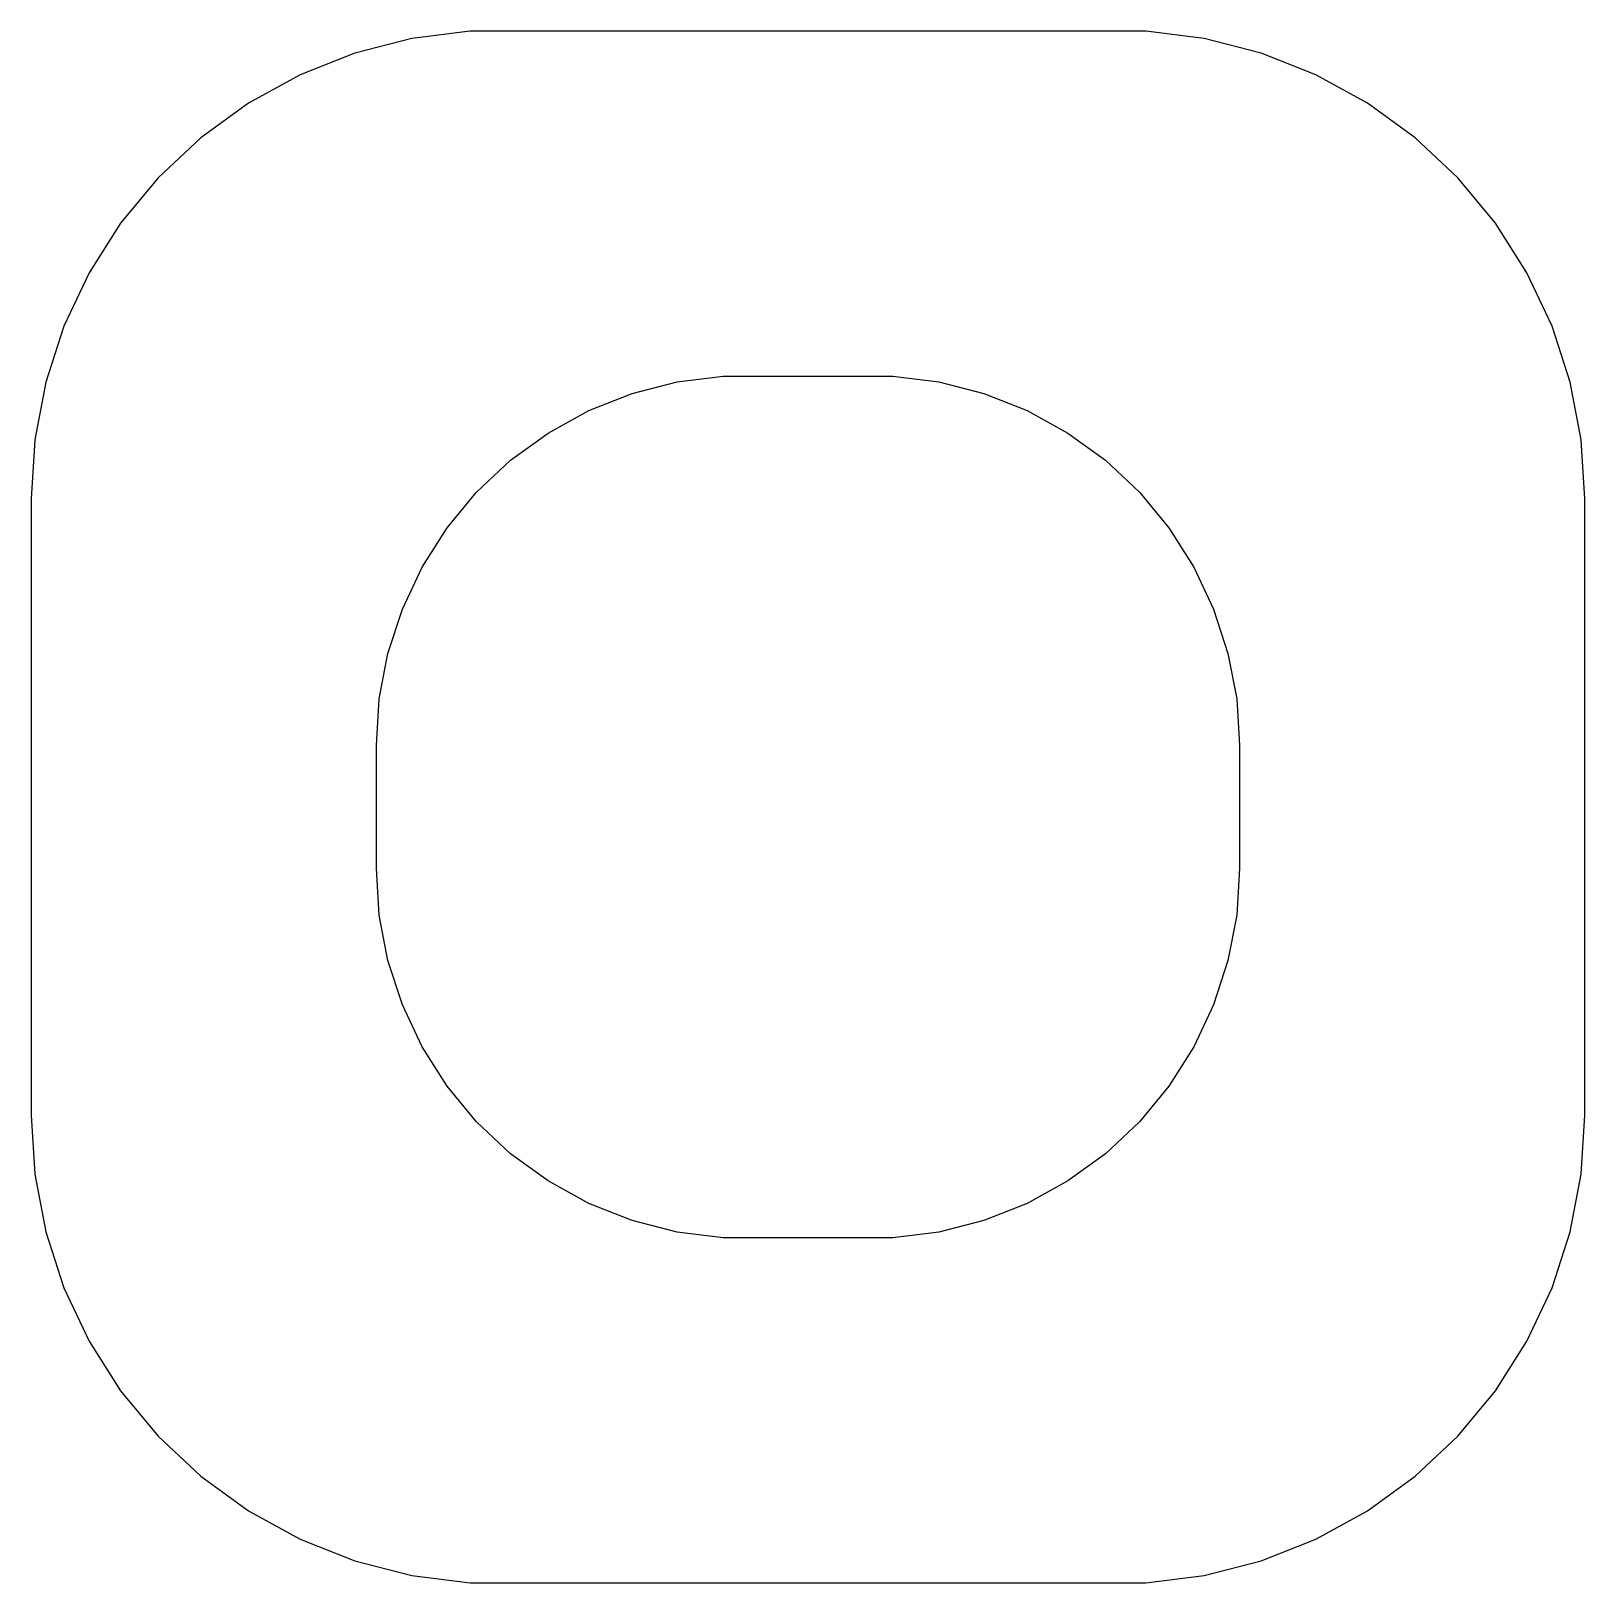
# Model space of a CAD drawing. Header units: metres. Extents: x -27.5 to 28.8, y -12.5 to 13.8.
# Drawn here: x 16.2 to 28.8, y 1.21 to 13.79 of the extents above.
import ezdxf

# ---------------------------------------------------------------- set-up
doc = ezdxf.new("R2010")
doc.units = ezdxf.units.M

msp = doc.modelspace()

# ---------------------------------------------------------------- linework, layer by layer
for p, q in [((19.7614, 13.7925), (19.2879, 13.7327)), ((25.2386, 13.7925), (19.7614, 13.7925)), ((25.712, 13.7327), (25.2386, 13.7925)), ((18.8257, 13.614), (18.382, 13.4383)), ((19.2879, 13.7327), (18.8257, 13.614)), ((26.1743, 13.614), (25.712, 13.7327)), ((26.618, 13.4383), (26.1743, 13.614)), ((18.382, 13.4383), (17.9639, 13.2084)), ((27.0361, 13.2084), (26.618, 13.4383)), ((17.9639, 13.2084), (17.5778, 12.9279)), ((27.4222, 12.9279), (27.0361, 13.2084)), ((17.5778, 12.9279), (17.2299, 12.6013)), ((27.7701, 12.6013), (27.4222, 12.9279)), ((17.2299, 12.6013), (16.9257, 12.2336)), ((28.0743, 12.2336), (27.7701, 12.6013)), ((16.9257, 12.2336), (16.67, 11.8307)), ((28.33, 11.8307), (28.0743, 12.2336)), ((16.67, 11.8307), (16.4668, 11.3989)), ((28.5331, 11.3989), (28.33, 11.8307)), ((16.4668, 11.3989), (16.3194, 10.945)), ((28.6806, 10.945), (28.5331, 11.3989)), ((21.4379, 10.9469), (21.8116, 10.9941)), ((21.8116, 10.9941), (23.1884, 10.9941)), ((23.1884, 10.9941), (23.5621, 10.9469)), ((16.3194, 10.945), (16.2299, 10.4763)), ((20.7227, 10.7145), (21.0729, 10.8532)), ((21.0729, 10.8532), (21.4379, 10.9469)), ((23.5621, 10.9469), (23.927, 10.8532)), ((23.927, 10.8532), (24.2773, 10.7145)), ((28.77, 10.4763), (28.6806, 10.945)), ((20.3925, 10.533), (20.7227, 10.7145)), ((24.2773, 10.7145), (24.6075, 10.533)), ((16.2299, 10.4763), (16.2, 10)), ((20.0877, 10.3115), (20.3925, 10.533)), ((24.6075, 10.533), (24.9123, 10.3115)), ((28.8, 10), (28.77, 10.4763)), ((19.8131, 10.0536), (20.0877, 10.3115)), ((24.9123, 10.3115), (25.1869, 10.0536)), ((16.2, 10), (16.2, 5)), ((19.5729, 9.76335), (19.8131, 10.0536)), ((25.1869, 10.0536), (25.427, 9.76335)), ((28.8, 5), (28.8, 10)), ((19.3711, 9.44525), (19.5729, 9.76335)), ((25.427, 9.76335), (25.6289, 9.44525)), ((19.2107, 9.10437), (19.3711, 9.44525)), ((25.6289, 9.44525), (25.7893, 9.10437)), ((19.0942, 8.74606), (19.2107, 9.10437)), ((25.7893, 9.10437), (25.9057, 8.74606)), ((19.0237, 8.37599), (19.0942, 8.74606)), ((25.9057, 8.74606), (25.9763, 8.37599)), ((19, 8), (19.0237, 8.37599)), ((25.9763, 8.37599), (26, 8)), ((19, 7), (19, 8)), ((26, 8), (26, 7)), ((19.0237, 6.62399), (19, 7)), ((26, 7), (25.9763, 6.62399)), ((19.0942, 6.25392), (19.0237, 6.62399)), ((25.9763, 6.62399), (25.9057, 6.25392)), ((19.2107, 5.89561), (19.0942, 6.25392)), ((25.9057, 6.25392), (25.7893, 5.89561)), ((19.3711, 5.55473), (19.2107, 5.89561)), ((25.7893, 5.89561), (25.6289, 5.55473)), ((19.5729, 5.23663), (19.3711, 5.55473)), ((25.6289, 5.55473), (25.427, 5.23663)), ((19.8131, 4.94635), (19.5729, 5.23663)), ((25.427, 5.23663), (25.1869, 4.94635)), ((16.2, 5), (16.2299, 4.52373)), ((20.0877, 4.68845), (19.8131, 4.94635)), ((25.1869, 4.94635), (24.9123, 4.68845)), ((28.77, 4.52373), (28.8, 5)), ((20.3925, 4.46701), (20.0877, 4.68845)), ((24.9123, 4.68845), (24.6075, 4.46701)), ((16.2299, 4.52373), (16.3194, 4.05498)), ((20.7227, 4.28551), (20.3925, 4.46701)), ((24.6075, 4.46701), (24.2773, 4.28551)), ((28.6806, 4.05498), (28.77, 4.52373)), ((21.0729, 4.14682), (20.7227, 4.28551)), ((24.2773, 4.28551), (23.927, 4.14682)), ((16.3194, 4.05498), (16.4668, 3.60112)), ((21.4379, 4.05313), (21.0729, 4.14682)), ((21.8116, 4.00591), (21.4379, 4.05313)), ((23.5621, 4.05313), (23.1884, 4.00591)), ((23.927, 4.14682), (23.5621, 4.05313)), ((28.5331, 3.60112), (28.6806, 4.05498)), ((23.1884, 4.00591), (21.8116, 4.00591)), ((16.4668, 3.60112), (16.67, 3.16933)), ((28.33, 3.16933), (28.5331, 3.60112)), ((16.67, 3.16933), (16.9257, 2.7664)), ((28.0743, 2.7664), (28.33, 3.16933)), ((16.9257, 2.7664), (17.2299, 2.39871)), ((27.7701, 2.39871), (28.0743, 2.7664)), ((17.2299, 2.39871), (17.5778, 2.07204)), ((27.4222, 2.07204), (27.7701, 2.39871)), ((17.5778, 2.07204), (17.9639, 1.79155)), ((27.0361, 1.79155), (27.4222, 2.07204)), ((17.9639, 1.79155), (18.382, 1.56165)), ((26.618, 1.56165), (27.0361, 1.79155)), ((18.382, 1.56165), (18.8257, 1.38597)), ((26.1743, 1.38597), (26.618, 1.56165)), ((18.8257, 1.38597), (19.2879, 1.2673)), ((19.2879, 1.2673), (19.7614, 1.20749)), ((25.2386, 1.20749), (25.712, 1.2673)), ((25.712, 1.2673), (26.1743, 1.38597)), ((19.7614, 1.20749), (25.2386, 1.20749))]:
    msp.add_line(p, q)

doc.saveas('drawing.dxf')
